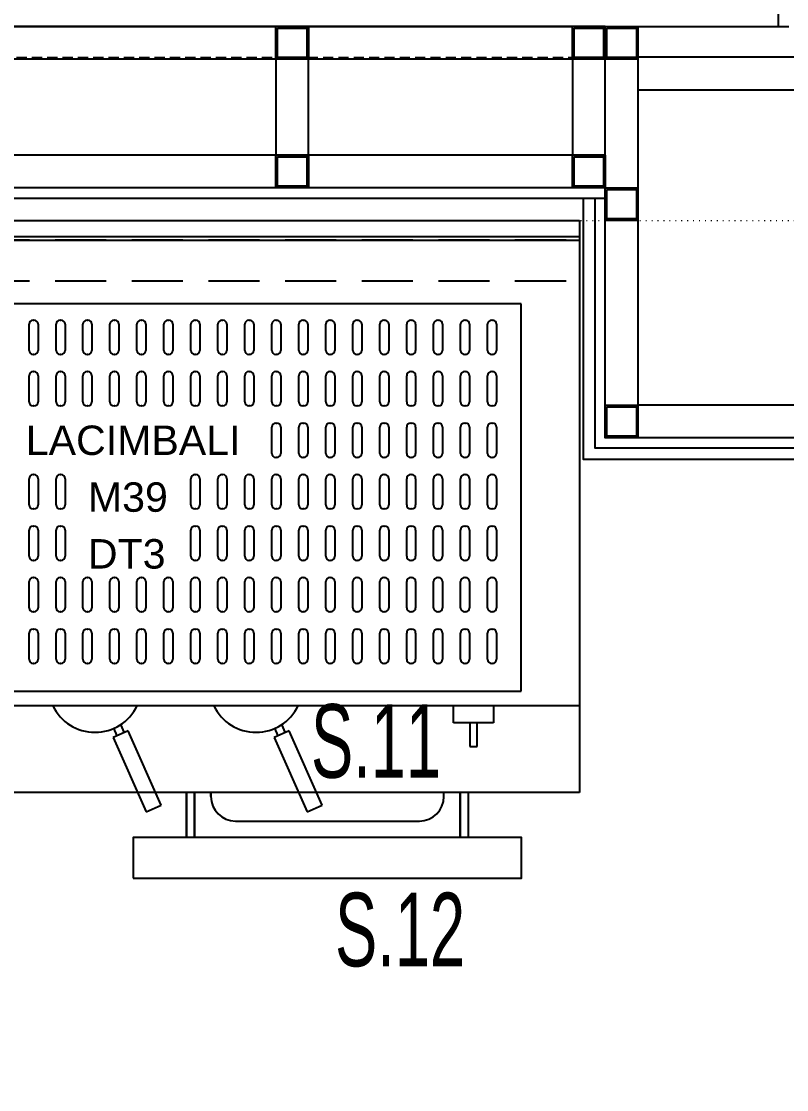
# Model space of a CAD drawing. Header units: centimetres. Extents: x 2135 to 5458, y 2057 to 4523.
# Drawn here: x 3468.9 to 3562.6, y 3889.4 to 4020.1 of the extents above; entities that cross this region are included whole.
import ezdxf

# ---------------------------------------------------------------- set-up
doc = ezdxf.new("R2010")
doc.units = ezdxf.units.CM
doc.header["$LTSCALE"] = 50
doc.set_wipeout_variables(frame=1)
for name, pattern in [('DOT2', [0.125, 0, -0.125]), ('HIDDEN', [0.375, 0.25, -0.125]), ('HIDDEN2', [0.1875, 0.125, -0.0625])]:
    doc.linetypes.add(name, pattern=pattern)
for name, color, linetype in [('BA_gor3', 163, 'Continuous'), ('BA_mat-alcipan-wr', 91, 'Continuous'), ('BA_mat-profil', 122, 'Continuous'), ('BA_mat_timber', 44, 'Continuous'), ('BA_plan-iz-alt', 8, 'HIDDEN2'), ('MDPL-MAHAL NO', 5, 'Continuous')]:
    doc.layers.add(name, color=color, linetype=linetype)
doc.layers.add('BA_MECVUT BİNA', color=252, linetype='Continuous', lineweight=5)
doc.layers.add('GRC-Ekipman', color=4, linetype='Continuous', lineweight=25)
doc.styles.get("Standard").update_dxf_attribs({"font": 'arial.ttf'})
doc.styles.add('Tago_mahal', font='ARIALN.TTF')

# ---------------------------------------------------------------- blocks, each defined once
blk = doc.blocks.new('A$C5D8425B0')
at = {"layer": 'BA_MECVUT BİNA', "linetype": 'HIDDEN', "elevation": 0}
blk.add_lwpolyline([(3999.3, 16704), (3999.3, 300), (-6055.3, 300)], dxfattribs=at)
at = {"layer": 'BA_MECVUT BİNA', "linetype": 'DOT2', "elevation": 0}
blk.add_lwpolyline([(4799.3, -4686.3), (4799.3, 300), (4799.3, 500), (-8648.6, 500), (-9886.7, 500), (-9886.7, 12692), (-9886.7, 12892), (-13347.4, 12892)], dxfattribs=at)
blk = doc.blocks.new('*U167')
blk.add_wipeout([(-4, 0), (0, 0), (0, 4), (-4, 4)])
for points in [[(-4, 0), (0, 0), (0, 4), (-4, 4)], [(-3.8, 0.2), (-0.2, 0.2), (-0.2, 3.8), (-3.8, 3.8)]]:
    blk.add_lwpolyline(points, close=True)
blk = doc.blocks.new('LACIMBALI KAHVE M. M39 DT3')
at = {"ltscale": 44}
for p, q in [((-0.59, -0.18), (104.91, -0.18)), ((104.91, -0.18), (104.91, -57.18)), ((97.76, -7.98), (6.56, -7.98)), ((97.76, -55.38), (97.76, -7.98)), ((6.56, -55.38), (97.76, -55.38)), ((104.91, -57.18), (-0.59, -57.18))]:
    blk.add_line(p, q, dxfattribs=at)
at = {"color": 251, "ltscale": 44}
for p, q in [((38.06, -9.98), (38.16, -9.98)), ((41.36, -9.98), (41.46, -9.98)), ((44.66, -9.98), (44.76, -9.98)), ((47.96, -9.98), (48.06, -9.98)), ((51.26, -9.98), (51.36, -9.98)), ((54.56, -9.98), (54.66, -9.98)), ((57.86, -9.98), (57.96, -9.98)), ((61.16, -9.98), (61.26, -9.98)), ((64.46, -9.98), (64.56, -9.98)), ((67.76, -9.98), (67.86, -9.98)), ((71.06, -9.98), (71.16, -9.98)), ((74.36, -9.98), (74.46, -9.98)), ((77.66, -9.98), (77.76, -9.98)), ((80.96, -9.98), (81.06, -9.98)), ((84.26, -9.98), (84.36, -9.98)), ((87.56, -9.98), (87.66, -9.98)), ((90.86, -9.98), (90.96, -9.98)), ((94.16, -9.98), (94.26, -9.98)), ((37.56, -13.68), (37.56, -10.48)), ((38.66, -10.48), (38.66, -13.68)), ((40.86, -13.68), (40.86, -10.48)), ((41.96, -10.48), (41.96, -13.68)), ((44.16, -13.68), (44.16, -10.48)), ((45.26, -10.48), (45.26, -13.68)), ((47.46, -13.68), (47.46, -10.48)), ((48.56, -10.48), (48.56, -13.68)), ((50.76, -13.68), (50.76, -10.48)), ((51.86, -10.48), (51.86, -13.68)), ((54.06, -13.68), (54.06, -10.48)), ((55.16, -10.48), (55.16, -13.68)), ((57.36, -13.68), (57.36, -10.48)), ((58.46, -10.48), (58.46, -13.68)), ((60.66, -13.68), (60.66, -10.48)), ((61.76, -10.48), (61.76, -13.68)), ((63.96, -13.68), (63.96, -10.48)), ((65.06, -10.48), (65.06, -13.68)), ((67.26, -13.68), (67.26, -10.48)), ((68.36, -10.48), (68.36, -13.68)), ((70.56, -13.68), (70.56, -10.48)), ((71.66, -10.48), (71.66, -13.68)), ((73.86, -13.68), (73.86, -10.48)), ((74.96, -10.48), (74.96, -13.68)), ((77.16, -13.68), (77.16, -10.48)), ((78.26, -10.48), (78.26, -13.68)), ((80.46, -13.68), (80.46, -10.48)), ((81.56, -10.48), (81.56, -13.68)), ((83.76, -13.68), (83.76, -10.48)), ((84.86, -10.48), (84.86, -13.68)), ((87.06, -13.68), (87.06, -10.48)), ((88.16, -10.48), (88.16, -13.68)), ((90.36, -13.68), (90.36, -10.48)), ((91.46, -10.48), (91.46, -13.68)), ((93.66, -13.68), (93.66, -10.48)), ((94.76, -10.48), (94.76, -13.68)), ((38.16, -14.18), (38.06, -14.18)), ((41.46, -14.18), (41.36, -14.18)), ((44.76, -14.18), (44.66, -14.18)), ((48.06, -14.18), (47.96, -14.18)), ((51.36, -14.18), (51.26, -14.18)), ((54.66, -14.18), (54.56, -14.18)), ((57.96, -14.18), (57.86, -14.18)), ((61.26, -14.18), (61.16, -14.18)), ((64.56, -14.18), (64.46, -14.18)), ((67.86, -14.18), (67.76, -14.18)), ((71.16, -14.18), (71.06, -14.18)), ((74.46, -14.18), (74.36, -14.18)), ((77.76, -14.18), (77.66, -14.18)), ((81.06, -14.18), (80.96, -14.18)), ((84.36, -14.18), (84.26, -14.18)), ((87.66, -14.18), (87.56, -14.18)), ((90.96, -14.18), (90.86, -14.18)), ((94.26, -14.18), (94.16, -14.18)), ((37.56, -19.98), (37.56, -16.78)), ((38.06, -16.28), (38.16, -16.28)), ((38.66, -16.78), (38.66, -19.98)), ((40.86, -19.98), (40.86, -16.78)), ((41.36, -16.28), (41.46, -16.28)), ((41.96, -16.78), (41.96, -19.98)), ((44.16, -19.98), (44.16, -16.78)), ((44.66, -16.28), (44.76, -16.28)), ((45.26, -16.78), (45.26, -19.98)), ((47.46, -19.98), (47.46, -16.78)), ((47.96, -16.28), (48.06, -16.28)), ((48.56, -16.78), (48.56, -19.98)), ((50.76, -19.98), (50.76, -16.78)), ((51.26, -16.28), (51.36, -16.28)), ((51.86, -16.78), (51.86, -19.98)), ((54.06, -19.98), (54.06, -16.78)), ((54.56, -16.28), (54.66, -16.28)), ((55.16, -16.78), (55.16, -19.98)), ((57.36, -19.98), (57.36, -16.78)), ((57.86, -16.28), (57.96, -16.28)), ((58.46, -16.78), (58.46, -19.98)), ((60.66, -19.98), (60.66, -16.78)), ((61.16, -16.28), (61.26, -16.28)), ((61.76, -16.78), (61.76, -19.98)), ((63.96, -19.98), (63.96, -16.78)), ((64.46, -16.28), (64.56, -16.28)), ((65.06, -16.78), (65.06, -19.98)), ((67.26, -19.98), (67.26, -16.78)), ((67.76, -16.28), (67.86, -16.28)), ((68.36, -16.78), (68.36, -19.98)), ((70.56, -19.98), (70.56, -16.78)), ((71.06, -16.28), (71.16, -16.28)), ((71.66, -16.78), (71.66, -19.98)), ((73.86, -19.98), (73.86, -16.78)), ((74.36, -16.28), (74.46, -16.28)), ((74.96, -16.78), (74.96, -19.98)), ((77.16, -19.98), (77.16, -16.78)), ((77.66, -16.28), (77.76, -16.28)), ((78.26, -16.78), (78.26, -19.98)), ((80.46, -19.98), (80.46, -16.78)), ((80.96, -16.28), (81.06, -16.28)), ((81.56, -16.78), (81.56, -19.98)), ((83.76, -19.98), (83.76, -16.78)), ((84.26, -16.28), (84.36, -16.28)), ((84.86, -16.78), (84.86, -19.98)), ((87.06, -19.98), (87.06, -16.78)), ((87.56, -16.28), (87.66, -16.28)), ((88.16, -16.78), (88.16, -19.98)), ((90.36, -19.98), (90.36, -16.78)), ((90.86, -16.28), (90.96, -16.28)), ((91.46, -16.78), (91.46, -19.98)), ((93.66, -19.98), (93.66, -16.78)), ((94.16, -16.28), (94.26, -16.28)), ((94.76, -16.78), (94.76, -19.98)), ((38.16, -20.48), (38.06, -20.48)), ((41.46, -20.48), (41.36, -20.48)), ((44.76, -20.48), (44.66, -20.48)), ((48.06, -20.48), (47.96, -20.48)), ((51.36, -20.48), (51.26, -20.48)), ((54.66, -20.48), (54.56, -20.48)), ((57.96, -20.48), (57.86, -20.48)), ((61.26, -20.48), (61.16, -20.48)), ((64.56, -20.48), (64.46, -20.48)), ((67.86, -20.48), (67.76, -20.48)), ((71.16, -20.48), (71.06, -20.48)), ((74.46, -20.48), (74.36, -20.48)), ((77.76, -20.48), (77.66, -20.48)), ((81.06, -20.48), (80.96, -20.48)), ((84.36, -20.48), (84.26, -20.48)), ((87.66, -20.48), (87.56, -20.48)), ((90.96, -20.48), (90.86, -20.48)), ((94.26, -20.48), (94.16, -20.48)), ((67.26, -26.28), (67.26, -23.08)), ((67.76, -22.58), (67.86, -22.58)), ((68.36, -23.08), (68.36, -26.28)), ((70.56, -26.28), (70.56, -23.08)), ((71.06, -22.58), (71.16, -22.58)), ((71.66, -23.08), (71.66, -26.28)), ((73.86, -26.28), (73.86, -23.08)), ((74.36, -22.58), (74.46, -22.58)), ((74.96, -23.08), (74.96, -26.28)), ((77.16, -26.28), (77.16, -23.08)), ((77.66, -22.58), (77.76, -22.58)), ((78.26, -23.08), (78.26, -26.28)), ((80.46, -26.28), (80.46, -23.08)), ((80.96, -22.58), (81.06, -22.58)), ((81.56, -23.08), (81.56, -26.28)), ((83.76, -26.28), (83.76, -23.08)), ((84.26, -22.58), (84.36, -22.58)), ((84.86, -23.08), (84.86, -26.28)), ((87.06, -26.28), (87.06, -23.08)), ((87.56, -22.58), (87.66, -22.58)), ((88.16, -23.08), (88.16, -26.28)), ((90.36, -26.28), (90.36, -23.08)), ((90.86, -22.58), (90.96, -22.58)), ((91.46, -23.08), (91.46, -26.28)), ((93.66, -26.28), (93.66, -23.08)), ((94.16, -22.58), (94.26, -22.58)), ((94.76, -23.08), (94.76, -26.28)), ((67.86, -26.78), (67.76, -26.78)), ((71.16, -26.78), (71.06, -26.78)), ((74.46, -26.78), (74.36, -26.78)), ((77.76, -26.78), (77.66, -26.78)), ((81.06, -26.78), (80.96, -26.78)), ((84.36, -26.78), (84.26, -26.78)), ((87.66, -26.78), (87.56, -26.78)), ((90.96, -26.78), (90.86, -26.78)), ((94.26, -26.78), (94.16, -26.78)), ((37.56, -32.58), (37.56, -29.38)), ((38.06, -28.88), (38.16, -28.88)), ((38.66, -29.38), (38.66, -32.58)), ((40.86, -32.58), (40.86, -29.38)), ((41.36, -28.88), (41.46, -28.88)), ((41.96, -29.38), (41.96, -32.58)), ((57.36, -32.58), (57.36, -29.38)), ((57.86, -28.88), (57.96, -28.88)), ((58.46, -29.38), (58.46, -32.58)), ((60.66, -32.58), (60.66, -29.38)), ((61.16, -28.88), (61.26, -28.88)), ((61.76, -29.38), (61.76, -32.58)), ((63.96, -32.58), (63.96, -29.38)), ((64.46, -28.88), (64.56, -28.88)), ((65.06, -29.38), (65.06, -32.58)), ((67.26, -32.58), (67.26, -29.38)), ((67.76, -28.88), (67.86, -28.88)), ((68.36, -29.38), (68.36, -32.58)), ((70.56, -32.58), (70.56, -29.38)), ((71.06, -28.88), (71.16, -28.88)), ((71.66, -29.38), (71.66, -32.58)), ((73.86, -32.58), (73.86, -29.38)), ((74.36, -28.88), (74.46, -28.88)), ((74.96, -29.38), (74.96, -32.58)), ((77.16, -32.58), (77.16, -29.38)), ((77.66, -28.88), (77.76, -28.88)), ((78.26, -29.38), (78.26, -32.58)), ((80.46, -32.58), (80.46, -29.38)), ((80.96, -28.88), (81.06, -28.88)), ((81.56, -29.38), (81.56, -32.58)), ((83.76, -32.58), (83.76, -29.38)), ((84.26, -28.88), (84.36, -28.88)), ((84.86, -29.38), (84.86, -32.58)), ((87.06, -32.58), (87.06, -29.38)), ((87.56, -28.88), (87.66, -28.88)), ((88.16, -29.38), (88.16, -32.58)), ((90.36, -32.58), (90.36, -29.38)), ((90.86, -28.88), (90.96, -28.88)), ((91.46, -29.38), (91.46, -32.58)), ((93.66, -32.58), (93.66, -29.38)), ((94.16, -28.88), (94.26, -28.88)), ((94.76, -29.38), (94.76, -32.58)), ((38.16, -33.08), (38.06, -33.08)), ((41.46, -33.08), (41.36, -33.08)), ((57.96, -33.08), (57.86, -33.08)), ((61.26, -33.08), (61.16, -33.08)), ((64.56, -33.08), (64.46, -33.08)), ((67.86, -33.08), (67.76, -33.08)), ((71.16, -33.08), (71.06, -33.08)), ((74.46, -33.08), (74.36, -33.08)), ((77.76, -33.08), (77.66, -33.08)), ((81.06, -33.08), (80.96, -33.08)), ((84.36, -33.08), (84.26, -33.08)), ((87.66, -33.08), (87.56, -33.08)), ((90.96, -33.08), (90.86, -33.08)), ((94.26, -33.08), (94.16, -33.08)), ((38.06, -35.18), (38.16, -35.18)), ((41.36, -35.18), (41.46, -35.18)), ((57.86, -35.18), (57.96, -35.18)), ((61.16, -35.18), (61.26, -35.18)), ((64.46, -35.18), (64.56, -35.18)), ((67.76, -35.18), (67.86, -35.18)), ((71.06, -35.18), (71.16, -35.18)), ((74.36, -35.18), (74.46, -35.18)), ((77.66, -35.18), (77.76, -35.18)), ((80.96, -35.18), (81.06, -35.18)), ((84.26, -35.18), (84.36, -35.18)), ((87.56, -35.18), (87.66, -35.18)), ((90.86, -35.18), (90.96, -35.18)), ((94.16, -35.18), (94.26, -35.18)), ((37.56, -38.88), (37.56, -35.68)), ((38.66, -35.68), (38.66, -38.88)), ((40.86, -38.88), (40.86, -35.68)), ((41.96, -35.68), (41.96, -38.88)), ((57.36, -38.88), (57.36, -35.68)), ((58.46, -35.68), (58.46, -38.88)), ((60.66, -38.88), (60.66, -35.68)), ((61.76, -35.68), (61.76, -38.88)), ((63.96, -38.88), (63.96, -35.68)), ((65.06, -35.68), (65.06, -38.88)), ((67.26, -38.88), (67.26, -35.68)), ((68.36, -35.68), (68.36, -38.88)), ((70.56, -38.88), (70.56, -35.68)), ((71.66, -35.68), (71.66, -38.88)), ((73.86, -38.88), (73.86, -35.68)), ((74.96, -35.68), (74.96, -38.88)), ((77.16, -38.88), (77.16, -35.68)), ((78.26, -35.68), (78.26, -38.88)), ((80.46, -38.88), (80.46, -35.68)), ((81.56, -35.68), (81.56, -38.88)), ((83.76, -38.88), (83.76, -35.68)), ((84.86, -35.68), (84.86, -38.88)), ((87.06, -38.88), (87.06, -35.68)), ((88.16, -35.68), (88.16, -38.88)), ((90.36, -38.88), (90.36, -35.68)), ((91.46, -35.68), (91.46, -38.88)), ((93.66, -38.88), (93.66, -35.68)), ((94.76, -35.68), (94.76, -38.88)), ((38.16, -39.38), (38.06, -39.38)), ((41.46, -39.38), (41.36, -39.38)), ((57.96, -39.38), (57.86, -39.38)), ((61.26, -39.38), (61.16, -39.38)), ((64.56, -39.38), (64.46, -39.38)), ((67.86, -39.38), (67.76, -39.38)), ((71.16, -39.38), (71.06, -39.38)), ((74.46, -39.38), (74.36, -39.38)), ((77.76, -39.38), (77.66, -39.38)), ((81.06, -39.38), (80.96, -39.38)), ((84.36, -39.38), (84.26, -39.38)), ((87.66, -39.38), (87.56, -39.38)), ((90.96, -39.38), (90.86, -39.38)), ((94.26, -39.38), (94.16, -39.38)), ((38.06, -41.48), (38.16, -41.48)), ((41.36, -41.48), (41.46, -41.48)), ((44.66, -41.48), (44.76, -41.48)), ((47.96, -41.48), (48.06, -41.48)), ((51.26, -41.48), (51.36, -41.48)), ((54.56, -41.48), (54.66, -41.48)), ((57.86, -41.48), (57.96, -41.48)), ((61.16, -41.48), (61.26, -41.48)), ((64.46, -41.48), (64.56, -41.48)), ((67.76, -41.48), (67.86, -41.48)), ((71.06, -41.48), (71.16, -41.48)), ((74.36, -41.48), (74.46, -41.48)), ((77.66, -41.48), (77.76, -41.48)), ((80.96, -41.48), (81.06, -41.48)), ((84.26, -41.48), (84.36, -41.48)), ((87.56, -41.48), (87.66, -41.48)), ((90.86, -41.48), (90.96, -41.48)), ((94.16, -41.48), (94.26, -41.48)), ((37.56, -45.18), (37.56, -41.98)), ((38.66, -41.98), (38.66, -45.18)), ((40.86, -45.18), (40.86, -41.98)), ((41.96, -41.98), (41.96, -45.18)), ((44.16, -45.18), (44.16, -41.98)), ((45.26, -41.98), (45.26, -45.18)), ((47.46, -45.18), (47.46, -41.98)), ((48.56, -41.98), (48.56, -45.18)), ((50.76, -45.18), (50.76, -41.98)), ((51.86, -41.98), (51.86, -45.18)), ((54.06, -45.18), (54.06, -41.98)), ((55.16, -41.98), (55.16, -45.18)), ((57.36, -45.18), (57.36, -41.98)), ((58.46, -41.98), (58.46, -45.18)), ((60.66, -45.18), (60.66, -41.98)), ((61.76, -41.98), (61.76, -45.18)), ((63.96, -45.18), (63.96, -41.98)), ((65.06, -41.98), (65.06, -45.18)), ((67.26, -45.18), (67.26, -41.98)), ((68.36, -41.98), (68.36, -45.18)), ((70.56, -45.18), (70.56, -41.98)), ((71.66, -41.98), (71.66, -45.18)), ((73.86, -45.18), (73.86, -41.98)), ((74.96, -41.98), (74.96, -45.18)), ((77.16, -45.18), (77.16, -41.98)), ((78.26, -41.98), (78.26, -45.18)), ((80.46, -45.18), (80.46, -41.98)), ((81.56, -41.98), (81.56, -45.18)), ((83.76, -45.18), (83.76, -41.98)), ((84.86, -41.98), (84.86, -45.18)), ((87.06, -45.18), (87.06, -41.98)), ((88.16, -41.98), (88.16, -45.18)), ((90.36, -45.18), (90.36, -41.98)), ((91.46, -41.98), (91.46, -45.18)), ((93.66, -45.18), (93.66, -41.98)), ((94.76, -41.98), (94.76, -45.18)), ((38.16, -45.68), (38.06, -45.68)), ((41.46, -45.68), (41.36, -45.68)), ((44.76, -45.68), (44.66, -45.68)), ((48.06, -45.68), (47.96, -45.68)), ((51.36, -45.68), (51.26, -45.68)), ((54.66, -45.68), (54.56, -45.68)), ((57.96, -45.68), (57.86, -45.68)), ((61.26, -45.68), (61.16, -45.68)), ((64.56, -45.68), (64.46, -45.68)), ((67.86, -45.68), (67.76, -45.68)), ((71.16, -45.68), (71.06, -45.68)), ((74.46, -45.68), (74.36, -45.68)), ((77.76, -45.68), (77.66, -45.68)), ((81.06, -45.68), (80.96, -45.68)), ((84.36, -45.68), (84.26, -45.68)), ((87.66, -45.68), (87.56, -45.68)), ((90.96, -45.68), (90.86, -45.68)), ((94.26, -45.68), (94.16, -45.68)), ((37.56, -51.48), (37.56, -48.28)), ((38.06, -47.78), (38.16, -47.78)), ((38.66, -48.28), (38.66, -51.48)), ((40.86, -51.48), (40.86, -48.28)), ((41.36, -47.78), (41.46, -47.78)), ((41.96, -48.28), (41.96, -51.48)), ((44.16, -51.48), (44.16, -48.28)), ((44.66, -47.78), (44.76, -47.78)), ((45.26, -48.28), (45.26, -51.48)), ((47.46, -51.48), (47.46, -48.28)), ((47.96, -47.78), (48.06, -47.78)), ((48.56, -48.28), (48.56, -51.48)), ((50.76, -51.48), (50.76, -48.28)), ((51.26, -47.78), (51.36, -47.78)), ((51.86, -48.28), (51.86, -51.48)), ((54.06, -51.48), (54.06, -48.28)), ((54.56, -47.78), (54.66, -47.78)), ((55.16, -48.28), (55.16, -51.48)), ((57.36, -51.48), (57.36, -48.28)), ((57.86, -47.78), (57.96, -47.78)), ((58.46, -48.28), (58.46, -51.48)), ((60.66, -51.48), (60.66, -48.28)), ((61.16, -47.78), (61.26, -47.78)), ((61.76, -48.28), (61.76, -51.48)), ((63.96, -51.48), (63.96, -48.28)), ((64.46, -47.78), (64.56, -47.78)), ((65.06, -48.28), (65.06, -51.48)), ((67.26, -51.48), (67.26, -48.28)), ((67.76, -47.78), (67.86, -47.78)), ((68.36, -48.28), (68.36, -51.48)), ((70.56, -51.48), (70.56, -48.28)), ((71.06, -47.78), (71.16, -47.78)), ((71.66, -48.28), (71.66, -51.48)), ((73.86, -51.48), (73.86, -48.28)), ((74.36, -47.78), (74.46, -47.78)), ((74.96, -48.28), (74.96, -51.48)), ((77.16, -51.48), (77.16, -48.28)), ((77.66, -47.78), (77.76, -47.78)), ((78.26, -48.28), (78.26, -51.48)), ((80.46, -51.48), (80.46, -48.28)), ((80.96, -47.78), (81.06, -47.78)), ((81.56, -48.28), (81.56, -51.48)), ((83.76, -51.48), (83.76, -48.28)), ((84.26, -47.78), (84.36, -47.78)), ((84.86, -48.28), (84.86, -51.48)), ((87.06, -51.48), (87.06, -48.28)), ((87.56, -47.78), (87.66, -47.78)), ((88.16, -48.28), (88.16, -51.48)), ((90.36, -51.48), (90.36, -48.28)), ((90.86, -47.78), (90.96, -47.78)), ((91.46, -48.28), (91.46, -51.48)), ((93.66, -51.48), (93.66, -48.28)), ((94.16, -47.78), (94.26, -47.78)), ((94.76, -48.28), (94.76, -51.48)), ((38.16, -51.98), (38.06, -51.98)), ((41.46, -51.98), (41.36, -51.98)), ((44.76, -51.98), (44.66, -51.98)), ((48.06, -51.98), (47.96, -51.98)), ((51.36, -51.98), (51.26, -51.98)), ((54.66, -51.98), (54.56, -51.98)), ((57.96, -51.98), (57.86, -51.98)), ((61.26, -51.98), (61.16, -51.98)), ((64.56, -51.98), (64.46, -51.98)), ((67.86, -51.98), (67.76, -51.98)), ((71.16, -51.98), (71.06, -51.98)), ((74.46, -51.98), (74.36, -51.98)), ((77.76, -51.98), (77.66, -51.98)), ((81.06, -51.98), (80.96, -51.98)), ((84.36, -51.98), (84.26, -51.98)), ((87.66, -51.98), (87.56, -51.98)), ((90.96, -51.98), (90.86, -51.98)), ((94.26, -51.98), (94.16, -51.98))]:
    blk.add_line(p, q, dxfattribs=at)
at = {"color": 45}
for p, q in [((89.47, -59.25), (89.47, -57.18)), ((94.4, -57.18), (94.4, -59.25)), ((48.35, -60.84), (47.95, -59.92)), ((48.76, -59.48), (49.19, -60.47)), ((68.05, -60.84), (67.65, -59.92)), ((68.46, -59.48), (68.89, -60.47)), ((94.4, -59.25), (89.47, -59.25)), ((91.48, -59.25), (91.48, -62.15)), ((92.4, -62.15), (92.4, -59.25)), ((49.68, -60.25), (47.86, -61.06)), ((47.86, -61.06), (51.89, -70.16)), ((53.71, -69.35), (49.68, -60.25)), ((69.38, -60.25), (67.56, -61.06)), ((67.56, -61.06), (71.59, -70.16)), ((73.41, -69.35), (69.38, -60.25)), ((91.48, -62.15), (92.4, -62.15)), ((51.89, -70.16), (53.71, -69.35)), ((71.59, -70.16), (73.41, -69.35))]:
    blk.add_line(p, q, dxfattribs=at)
at = {"color": 251, "ltscale": 44}
for centre, start, end in [((38.06, -10.48), 90, 180), ((38.16, -10.48), 0, 90), ((41.36, -10.48), 90, 180), ((41.46, -10.48), 0, 90), ((44.66, -10.48), 90, 180), ((44.76, -10.48), 0, 90), ((47.96, -10.48), 90, 180), ((48.06, -10.48), 0, 90), ((51.26, -10.48), 90, 180), ((51.36, -10.48), 0, 90), ((54.56, -10.48), 90, 180), ((54.66, -10.48), 0, 90), ((57.86, -10.48), 90, 180), ((57.96, -10.48), 0, 90), ((61.16, -10.48), 90, 180), ((61.26, -10.48), 0, 90), ((64.46, -10.48), 90, 180), ((64.56, -10.48), 0, 90), ((67.76, -10.48), 90, 180), ((67.86, -10.48), 0, 90), ((71.06, -10.48), 90, 180), ((71.16, -10.48), 0, 90), ((74.36, -10.48), 90, 180), ((74.46, -10.48), 0, 90), ((77.66, -10.48), 90, 180), ((77.76, -10.48), 0, 90), ((80.96, -10.48), 90, 180), ((81.06, -10.48), 0, 90), ((84.26, -10.48), 90, 180), ((84.36, -10.48), 0, 90), ((87.56, -10.48), 90, 180), ((87.66, -10.48), 0, 90), ((90.86, -10.48), 90, 180), ((90.96, -10.48), 0, 90), ((94.16, -10.48), 90, 180), ((94.26, -10.48), 0, 90), ((38.06, -13.68), 180, 270), ((38.16, -13.68), 270, 0), ((41.36, -13.68), 180, 270), ((41.46, -13.68), 270, 0), ((44.66, -13.68), 180, 270), ((44.76, -13.68), 270, 0), ((47.96, -13.68), 180, 270), ((48.06, -13.68), 270, 0), ((51.26, -13.68), 180, 270), ((51.36, -13.68), 270, 0), ((54.56, -13.68), 180, 270), ((54.66, -13.68), 270, 0), ((57.86, -13.68), 180, 270), ((57.96, -13.68), 270, 0), ((61.16, -13.68), 180, 270), ((61.26, -13.68), 270, 0), ((64.46, -13.68), 180, 270), ((64.56, -13.68), 270, 0), ((67.76, -13.68), 180, 270), ((67.86, -13.68), 270, 0), ((71.06, -13.68), 180, 270), ((71.16, -13.68), 270, 0), ((74.36, -13.68), 180, 270), ((74.46, -13.68), 270, 0), ((77.66, -13.68), 180, 270), ((77.76, -13.68), 270, 0), ((80.96, -13.68), 180, 270), ((81.06, -13.68), 270, 0), ((84.26, -13.68), 180, 270), ((84.36, -13.68), 270, 0), ((87.56, -13.68), 180, 270), ((87.66, -13.68), 270, 0), ((90.86, -13.68), 180, 270), ((90.96, -13.68), 270, 0), ((94.16, -13.68), 180, 270), ((94.26, -13.68), 270, 0), ((38.06, -16.78), 90, 180), ((38.16, -16.78), 0, 90), ((41.36, -16.78), 90, 180), ((41.46, -16.78), 0, 90), ((44.66, -16.78), 90, 180), ((44.76, -16.78), 0, 90), ((47.96, -16.78), 90, 180), ((48.06, -16.78), 0, 90), ((51.26, -16.78), 90, 180), ((51.36, -16.78), 0, 90), ((54.56, -16.78), 90, 180), ((54.66, -16.78), 0, 90), ((57.86, -16.78), 90, 180), ((57.96, -16.78), 0, 90), ((61.16, -16.78), 90, 180), ((61.26, -16.78), 0, 90), ((64.46, -16.78), 90, 180), ((64.56, -16.78), 0, 90), ((67.76, -16.78), 90, 180), ((67.86, -16.78), 0, 90), ((71.06, -16.78), 90, 180), ((71.16, -16.78), 0, 90), ((74.36, -16.78), 90, 180), ((74.46, -16.78), 0, 90), ((77.66, -16.78), 90, 180), ((77.76, -16.78), 0, 90), ((80.96, -16.78), 90, 180), ((81.06, -16.78), 0, 90), ((84.26, -16.78), 90, 180), ((84.36, -16.78), 0, 90), ((87.56, -16.78), 90, 180), ((87.66, -16.78), 0, 90), ((90.86, -16.78), 90, 180), ((90.96, -16.78), 0, 90), ((94.16, -16.78), 90, 180), ((94.26, -16.78), 0, 90), ((38.06, -19.98), 180, 270), ((38.16, -19.98), 270, 0), ((41.36, -19.98), 180, 270), ((41.46, -19.98), 270, 0), ((44.66, -19.98), 180, 270), ((44.76, -19.98), 270, 0), ((47.96, -19.98), 180, 270), ((48.06, -19.98), 270, 0), ((51.26, -19.98), 180, 270), ((51.36, -19.98), 270, 0), ((54.56, -19.98), 180, 270), ((54.66, -19.98), 270, 0), ((57.86, -19.98), 180, 270), ((57.96, -19.98), 270, 0), ((61.16, -19.98), 180, 270), ((61.26, -19.98), 270, 0), ((64.46, -19.98), 180, 270), ((64.56, -19.98), 270, 0), ((67.76, -19.98), 180, 270), ((67.86, -19.98), 270, 0), ((71.06, -19.98), 180, 270), ((71.16, -19.98), 270, 0), ((74.36, -19.98), 180, 270), ((74.46, -19.98), 270, 0), ((77.66, -19.98), 180, 270), ((77.76, -19.98), 270, 0), ((80.96, -19.98), 180, 270), ((81.06, -19.98), 270, 0), ((84.26, -19.98), 180, 270), ((84.36, -19.98), 270, 0), ((87.56, -19.98), 180, 270), ((87.66, -19.98), 270, 0), ((90.86, -19.98), 180, 270), ((90.96, -19.98), 270, 0), ((94.16, -19.98), 180, 270), ((94.26, -19.98), 270, 0), ((67.76, -23.08), 90, 180), ((67.86, -23.08), 0, 90), ((71.06, -23.08), 90, 180), ((71.16, -23.08), 0, 90), ((74.36, -23.08), 90, 180), ((74.46, -23.08), 0, 90), ((77.66, -23.08), 90, 180), ((77.76, -23.08), 0, 90), ((80.96, -23.08), 90, 180), ((81.06, -23.08), 0, 90), ((84.26, -23.08), 90, 180), ((84.36, -23.08), 0, 90), ((87.56, -23.08), 90, 180), ((87.66, -23.08), 0, 90), ((90.86, -23.08), 90, 180), ((90.96, -23.08), 0, 90), ((94.16, -23.08), 90, 180), ((94.26, -23.08), 0, 90), ((67.76, -26.28), 180, 270), ((67.86, -26.28), 270, 0), ((71.06, -26.28), 180, 270), ((71.16, -26.28), 270, 0), ((74.36, -26.28), 180, 270), ((74.46, -26.28), 270, 0), ((77.66, -26.28), 180, 270), ((77.76, -26.28), 270, 0), ((80.96, -26.28), 180, 270), ((81.06, -26.28), 270, 0), ((84.26, -26.28), 180, 270), ((84.36, -26.28), 270, 0), ((87.56, -26.28), 180, 270), ((87.66, -26.28), 270, 0), ((90.86, -26.28), 180, 270), ((90.96, -26.28), 270, 0), ((94.16, -26.28), 180, 270), ((94.26, -26.28), 270, 0), ((38.06, -29.38), 90, 180), ((38.16, -29.38), 0, 90), ((41.36, -29.38), 90, 180), ((41.46, -29.38), 0, 90), ((57.86, -29.38), 90, 180), ((57.96, -29.38), 0, 90), ((61.16, -29.38), 90, 180), ((61.26, -29.38), 0, 90), ((64.46, -29.38), 90, 180), ((64.56, -29.38), 0, 90), ((67.76, -29.38), 90, 180), ((67.86, -29.38), 0, 90), ((71.06, -29.38), 90, 180), ((71.16, -29.38), 0, 90), ((74.36, -29.38), 90, 180), ((74.46, -29.38), 0, 90), ((77.66, -29.38), 90, 180), ((77.76, -29.38), 0, 90), ((80.96, -29.38), 90, 180), ((81.06, -29.38), 0, 90), ((84.26, -29.38), 90, 180), ((84.36, -29.38), 0, 90), ((87.56, -29.38), 90, 180), ((87.66, -29.38), 0, 90), ((90.86, -29.38), 90, 180), ((90.96, -29.38), 0, 90), ((94.16, -29.38), 90, 180), ((94.26, -29.38), 0, 90), ((38.06, -32.58), 180, 270), ((38.16, -32.58), 270, 0), ((41.36, -32.58), 180, 270), ((41.46, -32.58), 270, 0), ((57.86, -32.58), 180, 270), ((57.96, -32.58), 270, 0), ((61.16, -32.58), 180, 270), ((61.26, -32.58), 270, 0), ((64.46, -32.58), 180, 270), ((64.56, -32.58), 270, 0), ((67.76, -32.58), 180, 270), ((67.86, -32.58), 270, 0), ((71.06, -32.58), 180, 270), ((71.16, -32.58), 270, 0), ((74.36, -32.58), 180, 270), ((74.46, -32.58), 270, 0), ((77.66, -32.58), 180, 270), ((77.76, -32.58), 270, 0), ((80.96, -32.58), 180, 270), ((81.06, -32.58), 270, 0), ((84.26, -32.58), 180, 270), ((84.36, -32.58), 270, 0), ((87.56, -32.58), 180, 270), ((87.66, -32.58), 270, 0), ((90.86, -32.58), 180, 270), ((90.96, -32.58), 270, 0), ((94.16, -32.58), 180, 270), ((94.26, -32.58), 270, 0), ((38.06, -35.68), 90, 180), ((38.16, -35.68), 0, 90), ((41.36, -35.68), 90, 180), ((41.46, -35.68), 0, 90), ((57.86, -35.68), 90, 180), ((57.96, -35.68), 0, 90), ((61.16, -35.68), 90, 180), ((61.26, -35.68), 0, 90), ((64.46, -35.68), 90, 180), ((64.56, -35.68), 0, 90), ((67.76, -35.68), 90, 180), ((67.86, -35.68), 0, 90), ((71.06, -35.68), 90, 180), ((71.16, -35.68), 0, 90), ((74.36, -35.68), 90, 180), ((74.46, -35.68), 0, 90), ((77.66, -35.68), 90, 180), ((77.76, -35.68), 0, 90), ((80.96, -35.68), 90, 180), ((81.06, -35.68), 0, 90), ((84.26, -35.68), 90, 180), ((84.36, -35.68), 0, 90), ((87.56, -35.68), 90, 180), ((87.66, -35.68), 0, 90), ((90.86, -35.68), 90, 180), ((90.96, -35.68), 0, 90), ((94.16, -35.68), 90, 180), ((94.26, -35.68), 0, 90), ((38.06, -38.88), 180, 270), ((38.16, -38.88), 270, 0), ((41.36, -38.88), 180, 270), ((41.46, -38.88), 270, 0), ((57.86, -38.88), 180, 270), ((57.96, -38.88), 270, 0), ((61.16, -38.88), 180, 270), ((61.26, -38.88), 270, 0), ((64.46, -38.88), 180, 270), ((64.56, -38.88), 270, 0), ((67.76, -38.88), 180, 270), ((67.86, -38.88), 270, 0), ((71.06, -38.88), 180, 270), ((71.16, -38.88), 270, 0), ((74.36, -38.88), 180, 270), ((74.46, -38.88), 270, 0), ((77.66, -38.88), 180, 270), ((77.76, -38.88), 270, 0), ((80.96, -38.88), 180, 270), ((81.06, -38.88), 270, 0), ((84.26, -38.88), 180, 270), ((84.36, -38.88), 270, 0), ((87.56, -38.88), 180, 270), ((87.66, -38.88), 270, 0), ((90.86, -38.88), 180, 270), ((90.96, -38.88), 270, 0), ((94.16, -38.88), 180, 270), ((94.26, -38.88), 270, 0), ((38.06, -41.98), 90, 180), ((38.16, -41.98), 0, 90), ((41.36, -41.98), 90, 180), ((41.46, -41.98), 0, 90), ((44.66, -41.98), 90, 180), ((44.76, -41.98), 0, 90), ((47.96, -41.98), 90, 180), ((48.06, -41.98), 0, 90), ((51.26, -41.98), 90, 180), ((51.36, -41.98), 0, 90), ((54.56, -41.98), 90, 180), ((54.66, -41.98), 0, 90), ((57.86, -41.98), 90, 180), ((57.96, -41.98), 0, 90), ((61.16, -41.98), 90, 180), ((61.26, -41.98), 0, 90), ((64.46, -41.98), 90, 180), ((64.56, -41.98), 0, 90), ((67.76, -41.98), 90, 180), ((67.86, -41.98), 0, 90), ((71.06, -41.98), 90, 180), ((71.16, -41.98), 0, 90), ((74.36, -41.98), 90, 180), ((74.46, -41.98), 0, 90), ((77.66, -41.98), 90, 180), ((77.76, -41.98), 0, 90), ((80.96, -41.98), 90, 180), ((81.06, -41.98), 0, 90), ((84.26, -41.98), 90, 180), ((84.36, -41.98), 0, 90), ((87.56, -41.98), 90, 180), ((87.66, -41.98), 0, 90), ((90.86, -41.98), 90, 180), ((90.96, -41.98), 0, 90), ((94.16, -41.98), 90, 180), ((94.26, -41.98), 0, 90), ((38.06, -45.18), 180, 270), ((38.16, -45.18), 270, 0), ((41.36, -45.18), 180, 270), ((41.46, -45.18), 270, 0), ((44.66, -45.18), 180, 270), ((44.76, -45.18), 270, 0), ((47.96, -45.18), 180, 270), ((48.06, -45.18), 270, 0), ((51.26, -45.18), 180, 270), ((51.36, -45.18), 270, 0), ((54.56, -45.18), 180, 270), ((54.66, -45.18), 270, 0), ((57.86, -45.18), 180, 270), ((57.96, -45.18), 270, 0), ((61.16, -45.18), 180, 270), ((61.26, -45.18), 270, 0), ((64.46, -45.18), 180, 270), ((64.56, -45.18), 270, 0), ((67.76, -45.18), 180, 270), ((67.86, -45.18), 270, 0), ((71.06, -45.18), 180, 270), ((71.16, -45.18), 270, 0), ((74.36, -45.18), 180, 270), ((74.46, -45.18), 270, 0), ((77.66, -45.18), 180, 270), ((77.76, -45.18), 270, 0), ((80.96, -45.18), 180, 270), ((81.06, -45.18), 270, 0), ((84.26, -45.18), 180, 270), ((84.36, -45.18), 270, 0), ((87.56, -45.18), 180, 270), ((87.66, -45.18), 270, 0), ((90.86, -45.18), 180, 270), ((90.96, -45.18), 270, 0), ((94.16, -45.18), 180, 270), ((94.26, -45.18), 270, 0), ((38.06, -48.28), 90, 180), ((38.16, -48.28), 0, 90), ((41.36, -48.28), 90, 180), ((41.46, -48.28), 0, 90), ((44.66, -48.28), 90, 180), ((44.76, -48.28), 0, 90), ((47.96, -48.28), 90, 180), ((48.06, -48.28), 0, 90), ((51.26, -48.28), 90, 180), ((51.36, -48.28), 0, 90), ((54.56, -48.28), 90, 180), ((54.66, -48.28), 0, 90), ((57.86, -48.28), 90, 180), ((57.96, -48.28), 0, 90), ((61.16, -48.28), 90, 180), ((61.26, -48.28), 0, 90), ((64.46, -48.28), 90, 180), ((64.56, -48.28), 0, 90), ((67.76, -48.28), 90, 180), ((67.86, -48.28), 0, 90), ((71.06, -48.28), 90, 180), ((71.16, -48.28), 0, 90), ((74.36, -48.28), 90, 180), ((74.46, -48.28), 0, 90), ((77.66, -48.28), 90, 180), ((77.76, -48.28), 0, 90), ((80.96, -48.28), 90, 180), ((81.06, -48.28), 0, 90), ((84.26, -48.28), 90, 180), ((84.36, -48.28), 0, 90), ((87.56, -48.28), 90, 180), ((87.66, -48.28), 0, 90), ((90.86, -48.28), 90, 180), ((90.96, -48.28), 0, 90), ((94.16, -48.28), 90, 180), ((94.26, -48.28), 0, 90), ((38.06, -51.48), 180, 270), ((38.16, -51.48), 270, 0), ((41.36, -51.48), 180, 270), ((41.46, -51.48), 270, 0), ((44.66, -51.48), 180, 270), ((44.76, -51.48), 270, 0), ((47.96, -51.48), 180, 270), ((48.06, -51.48), 270, 0), ((51.26, -51.48), 180, 270), ((51.36, -51.48), 270, 0), ((54.56, -51.48), 180, 270), ((54.66, -51.48), 270, 0), ((57.86, -51.48), 180, 270), ((57.96, -51.48), 270, 0), ((61.16, -51.48), 180, 270), ((61.26, -51.48), 270, 0), ((64.46, -51.48), 180, 270), ((64.56, -51.48), 270, 0), ((67.76, -51.48), 180, 270), ((67.86, -51.48), 270, 0), ((71.06, -51.48), 180, 270), ((71.16, -51.48), 270, 0), ((74.36, -51.48), 180, 270), ((74.46, -51.48), 270, 0), ((77.66, -51.48), 180, 270), ((77.76, -51.48), 270, 0), ((80.96, -51.48), 180, 270), ((81.06, -51.48), 270, 0), ((84.26, -51.48), 180, 270), ((84.36, -51.48), 270, 0), ((87.56, -51.48), 180, 270), ((87.66, -51.48), 270, 0), ((90.86, -51.48), 180, 270), ((90.96, -51.48), 270, 0), ((94.16, -51.48), 180, 270), ((94.26, -51.48), 270, 0)]:
    blk.add_arc(centre, 0.5, start, end, dxfattribs=at)
at = {"color": 45}
for centre in [(45.63, -54.69), (65.33, -54.69)]:
    blk.add_arc(centre, 5.73, 205.8478, 334.1522, dxfattribs=at)
at = {"color": 4, "ltscale": 44}
for s, p in [('LACIMBALI', (37.16, -26.48)), ('M39', (44.76, -33.43)), ('DT3', (44.76, -40.38))]:
    blk.add_text(s, height=3.6, dxfattribs=at).set_placement(p)
blk = doc.blocks.new('CTezg.140-70')
for p, q in [((-140, 0), (0, 0)), ((-140, -70), (-140, 0)), ((0, 0), (0, -70)), ((0, -2), (-140, -2)), ((0, -70), (-140, -70))]:
    blk.add_line(p, q)
blk = doc.blocks.new('140')
at = {"layer": 'GRC-Ekipman'}
for p, q in [((8872.35, 4892.49), (8872.35, 4886.98)), ((8873.35, 4892.49), (8873.35, 4886.98)), ((8873.35, 4886.98), (8873.35, 4892.49)), ((8905.85, 4886.98), (8905.85, 4892.49)), ((8905.85, 4892.49), (8905.85, 4886.98)), ((8906.85, 4886.98), (8906.85, 4892.49)), ((8906.85, 4892.49), (8906.85, 4886.98)), ((8900.85, 4890.49), (8878.35, 4890.49)), ((8875.35, 4887.49), (8875.35, 4886.98)), ((8903.85, 4886.98), (8903.85, 4887.49)), ((8903.85, 4887.49), (8903.85, 4886.98))]:
    blk.add_line(p, q, dxfattribs=at)
blk.add_lwpolyline([(8913.35, 4897.49), (8865.85, 4897.49), (8865.85, 4892.49), (8913.35, 4892.49)], close=True, dxfattribs=at)
for centre, start, end in [((8878.35, 4887.49), 90, 180), ((8900.85, 4887.49), 0, 90)]:
    blk.add_arc(centre, 3, start, end, dxfattribs=at)
at = {"layer": 'GRC-Ekipman', "rotation": 180}
blk.add_blockref('CTezg.140-70', (8858.75, 4816.98), dxfattribs=at)

msp = doc.modelspace()

# ---------------------------------------------------------------- linework, layer by layer
at = {"layer": 'BA_gor3'}
for p, q in [((3540.37, 4019.48), (3143.87, 4019.48)), ((3540.37, 4015.48), (3144.07, 4015.48)), ((3540.37, 4003.73), (3004.72, 4003.73))]:
    msp.add_line(p, q, dxfattribs=at)
at = {"layer": 'BA_mat-alcipan-wr'}
msp.add_line((3561.56, 4019.48), (3561.56, 4106.98), dxfattribs=at)
for points in [[(3685.43, 4031.73), (3685.43, 3969.13), (3540.37, 3969.13), (3540.37, 3998.48)], [(3120.81, 4019.48), (3562.81, 4019.48)], [(3560.31, 4019.48), (3560.31, 4019.48)], [(3004.72, 3998.48), (3540.37, 3998.48), (3540.37, 3999.73), (3004.72, 3999.73)]]:
    msp.add_lwpolyline(points, dxfattribs=at)
at = {"layer": 'BA_mat_timber'}
for points in [[(3687.57, 4031.73), (3687.57, 3966.48), (3537.72, 3966.48), (3537.72, 3998.48)], [(3686.68, 4031.73), (3686.68, 3967.88), (3539.12, 3967.88), (3539.12, 3998.48)]]:
    msp.add_lwpolyline(points, dxfattribs=at)
at = {"layer": 'BA_plan-iz-alt'}
for p, q in [((3535.57, 3993.33), (2994.67, 3993.33)), ((3535.57, 3988.33), (2994.72, 3988.33))]:
    msp.add_line(p, q, dxfattribs=at)

# ---------------------------------------------------------------- block references
at = {"rotation": 180}
msp.add_blockref('140', (12395.97, 8812.72), dxfattribs=at)
at = {"layer": 'BA_mat-alcipan-wr', "xscale": 0.1, "yscale": 0.1, "zscale": 0.1, "rotation": 180}
msp.add_blockref('A$C5D8425B0', (3063.9, 4045.73), dxfattribs=at)
at = {"layer": 'GRC-Ekipman'}
msp.add_blockref('LACIMBALI KAHVE M. M39 DT3', (3432.31, 3993.52), dxfattribs=at)

# ---------------------------------------------------------------- texts
at = {"layer": 'MDPL-MAHAL NO', "style": 'Tago_mahal', "width": 0.75}
for s, p in [('S.11', (3504.37, 3927.54)), ('S.12', (3507.31, 3904.46))]:
    msp.add_text(s, height=9, dxfattribs=at).set_placement(p)

# ---------------------------------------------------------------- next in the draw order: block references
at = {"layer": 'BA_mat-profil', "xscale": -1, "rotation": 180}
for p in [(3504.07, 4019.48), (3540.37, 4019.48), (3504.07, 4003.73), (3540.37, 4003.73), (3544.37, 3973.13)]:
    msp.add_blockref('*U167', p, dxfattribs=at)

# ---------------------------------------------------------------- next in the draw order: linework, layer by layer
at = {"layer": 'BA_gor3'}
for points in [[(3504.07, 4015.48), (3500.07, 4015.48), (3500.07, 4003.73), (3504.07, 4003.73)], [(3540.37, 4015.48), (3536.37, 4015.48), (3536.37, 4003.73), (3540.37, 4003.73)]]:
    msp.add_lwpolyline(points, close=True, dxfattribs=at)

# ---------------------------------------------------------------- next in the draw order: block references
at = {"layer": 'BA_mat-profil', "xscale": -1, "rotation": 180}
msp.add_blockref('*U167', (3544.37, 3999.73), dxfattribs=at)

# ---------------------------------------------------------------- next in the draw order: linework, layer by layer
at = {"layer": 'BA_gor3'}
for points in [[(3681.43, 4031.73), (3681.43, 3973.13), (3544.37, 3973.13)], [(3544.37, 4015.48), (3544.37, 3973.13)]]:
    msp.add_lwpolyline(points, dxfattribs=at)

# ---------------------------------------------------------------- next in the draw order: block references
at = {"layer": 'BA_mat-profil', "xscale": -1, "rotation": 180}
msp.add_blockref('*U167', (3544.37, 4019.48), dxfattribs=at)

# ---------------------------------------------------------------- next in the draw order: linework, layer by layer
at = {"layer": 'BA_gor3'}
msp.add_lwpolyline([(3660.37, 4015.73), (3544.37, 4015.73), (3544.37, 4011.73), (3660.37, 4011.73)], close=True, dxfattribs=at)

doc.saveas('drawing.dxf')
